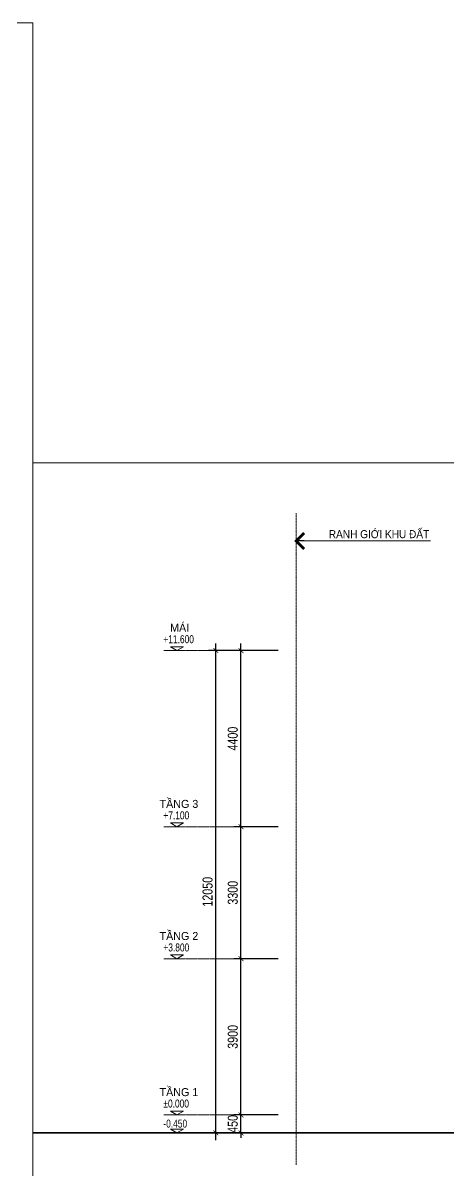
# Model space of a CAD drawing. Header units: millimetres. Extents: x 33748 to 451939, y -263262 to 62681.
# Drawn here: x 273697 to 284314, y -130840 to -102183 of the extents above; entities that cross this region are included whole.
import ezdxf

# ---------------------------------------------------------------- set-up
doc = ezdxf.new("R2010")
doc.units = ezdxf.units.MM
doc.header["$PDMODE"] = 98
doc.linetypes.add('CENTER', pattern=[50.8, 31.75, -6.35, 6.35, -6.35])
doc.linetypes.add('HIDDEN', pattern=[0.375, 0.25, -0.125])
doc.layers.get('Defpoints').update_dxf_attribs({"color": 202, "lineweight": 13})
for name, color, linetype, lineweight in [('-CENTER', 143, 'CENTER', 13), ('-DIM', 9, 'Continuous', 13), ('-KH', 143, 'Continuous', 13), ('-RANH GIOI KHU DAT', 12, 'CENTER', 18), ('-TEXT', 7, 'Continuous', 15), ('-WALL', 4, 'Continuous', 35), ('A72', 9, 'Continuous', 5)]:
    doc.layers.add(name, color=color, linetype=linetype, lineweight=lineweight)
doc.styles.add('1', font='arial.ttf')
doc.styles.add('AVANH', font='', dxfattribs={"width": 0.8})
doc.styles.add('vnavanth', font='', dxfattribs={"width": 0.8})
doc.styles.add('X-5M-DH-TUM1$0$AVANTH', font='arial.ttf', dxfattribs={"width": 0.9})
doc.styles.add('X-ALL-SECTION$0$ROMANS', font='arial.ttf')
doc.styles.get('AVANH').set_extended_font_data('.VnAvantH')
doc.styles.get('vnavanth').set_extended_font_data('.VnAvantH')
doc.dimstyles.new('C_100A3', dxfattribs={"dimscale": 100, "dimtxt": 2.5, "dimasz": 1.2, "dimexe": 1.8, "dimexo": 0, "dimgap": 0.75, "dimtad": 1, "dimdec": 0, "dimzin": 0, "dimdsep": 46, "dimtxsty": 'AVANH', "dimblk": 'ARCHTICK', "dimcen": 0, "dimdle": 1.8, "dimclrd": 256, "dimclre": 256, "dimclrt": 7, "dimadec": 0, "dimazin": 0, "dimtfac": 0.0001, "dimtdec": 0, "dimtix": 1, "dimtmove": 2, "dimatfit": 3, "dimldrblk": 'ARCHTICK', "dimfxl": 1.8, "dimtolj": 1, "dimtzin": 0, "dimarcsym": 0})
doc.dimstyles.new('X-ALL-SECTION$0$ARROWS', dxfattribs={"dimscale": 100, "dimtxt": 2, "dimasz": 1, "dimexe": 2, "dimexo": 5, "dimgap": 1, "dimtad": 1, "dimdec": 0, "dimzin": 0, "dimdsep": 46, "dimtxsty": 'X-ALL-SECTION$0$ROMANS', "dimblk": 'X-ALL-SECTION$0$ARROWS', "dimcen": 0, "dimclrd": 256, "dimclre": 256, "dimclrt": 256, "dimazin": 0, "dimtfac": 0.5, "dimtdec": 0, "dimtofl": 0, "dimtmove": 2, "dimatfit": 3, "dimldrblk": 'X-ALL-SECTION$0$ARROWS', "dimfxl": 1, "dimtolj": 1, "dimtzin": 0, "dimlwd": -1, "dimlwe": -1, "dimarcsym": 0})

# ---------------------------------------------------------------- blocks, each defined once
blk = doc.blocks.new('_ARCHTICK')
at = {"const_width": 0.15}
blk.add_lwpolyline([(-0.5, -0.5), (0.5, 0.5)], dxfattribs=at)
blk = doc.blocks.new('*D1553')
at = {"layer": '-DIM', "lineweight": -2, "transparency": 16777216}
for p, q in [((279143, -129642), (279143, -125382)), ((280074, -125562), (278963, -125562)), ((280074, -129462), (278963, -129462))]:
    blk.add_line(p, q, dxfattribs=at)
at = {"layer": 'Defpoints', "color": 0, "transparency": 16777216}
for p in [(279143, -125562), (280074, -125562), (280074, -129462)]:
    blk.add_point(p, dxfattribs=at)
at = {"layer": '-DIM', "lineweight": -2, "transparency": 16777216, "xscale": 120, "yscale": 120, "zscale": 120}
for p, rotation in [((279143, -125562), 90), ((279143, -129462), 270)]:
    blk.add_blockref('_ARCHTICK', p, dxfattribs=dict(at, rotation=rotation))
at = {"layer": '-DIM', "color": 7, "transparency": 16777216, "insert": (278939, -127512), "char_height": 250, "attachment_point": 5, "rotation": 90, "style": 'AVANH'}
blk.add_mtext('\\A1;3900', dxfattribs=at)
blk = doc.blocks.new('*D1554')
at = {"layer": '-DIM', "lineweight": -2, "transparency": 16777216}
for p, q in [((280074, -122262), (278963, -122262)), ((279143, -125742), (279143, -122082)), ((280074, -125562), (278963, -125562))]:
    blk.add_line(p, q, dxfattribs=at)
at = {"layer": 'Defpoints', "color": 0, "transparency": 16777216}
for p in [(279143, -122262), (280074, -122262), (280074, -125562)]:
    blk.add_point(p, dxfattribs=at)
at = {"layer": '-DIM', "lineweight": -2, "transparency": 16777216, "xscale": 120, "yscale": 120, "zscale": 120}
for p, rotation in [((279143, -122262), 90), ((279143, -125562), 270)]:
    blk.add_blockref('_ARCHTICK', p, dxfattribs=dict(at, rotation=rotation))
at = {"layer": '-DIM', "color": 7, "transparency": 16777216, "insert": (278939, -123912), "char_height": 250, "attachment_point": 5, "rotation": 90, "style": 'AVANH'}
blk.add_mtext('\\A1;3300', dxfattribs=at)
blk = doc.blocks.new('*D1555')
at = {"layer": '-DIM', "lineweight": -2, "transparency": 16777216}
for p, q in [((279143, -122442), (279143, -117682)), ((280074, -117862), (278963, -117862)), ((280074, -122262), (278963, -122262))]:
    blk.add_line(p, q, dxfattribs=at)
at = {"layer": 'Defpoints', "color": 0, "transparency": 16777216}
for p in [(279143, -117862), (280074, -117862), (280074, -122262)]:
    blk.add_point(p, dxfattribs=at)
at = {"layer": '-DIM', "lineweight": -2, "transparency": 16777216, "xscale": 120, "yscale": 120, "zscale": 120}
for p, rotation in [((279143, -117862), 90), ((279143, -122262), 270)]:
    blk.add_blockref('_ARCHTICK', p, dxfattribs=dict(at, rotation=rotation))
at = {"layer": '-DIM', "color": 7, "transparency": 16777216, "insert": (278939, -120062), "char_height": 250, "attachment_point": 5, "rotation": 90, "style": 'AVANH'}
blk.add_mtext('\\A1;4400', dxfattribs=at)
blk = doc.blocks.new('*D1556')
at = {"layer": '-DIM', "lineweight": -2, "transparency": 16777216}
for p, q in [((280074, -129462), (278963, -129462)), ((279143, -129462), (279143, -129342)), ((279143, -129912), (279143, -129462)), ((280074, -129912), (278963, -129912)), ((279143, -129912), (279143, -130032))]:
    blk.add_line(p, q, dxfattribs=at)
at = {"layer": 'Defpoints', "color": 0, "transparency": 16777216}
for p in [(279143, -129462), (280074, -129462), (280074, -129912)]:
    blk.add_point(p, dxfattribs=at)
at = {"layer": '-DIM', "lineweight": -2, "transparency": 16777216, "xscale": 120, "yscale": 120, "zscale": 120}
for p, rotation in [((279143, -129462), 270), ((279143, -129912), 90)]:
    blk.add_blockref('_ARCHTICK', p, dxfattribs=dict(at, rotation=rotation))
at = {"layer": '-DIM', "color": 7, "transparency": 16777216, "insert": (278939, -129687), "char_height": 250, "attachment_point": 5, "rotation": 90, "style": 'AVANH'}
blk.add_mtext('\\A1;450', dxfattribs=at)
blk = doc.blocks.new('*D1557')
at = {"layer": '-DIM', "lineweight": -2, "transparency": 16777216}
for p, q in [((278513, -130092), (278513, -117682)), ((280074, -117862), (278333, -117862)), ((280074, -129912), (278333, -129912))]:
    blk.add_line(p, q, dxfattribs=at)
at = {"layer": 'Defpoints', "color": 0, "transparency": 16777216}
for p in [(278513, -117862), (280074, -117862), (280074, -129912)]:
    blk.add_point(p, dxfattribs=at)
at = {"layer": '-DIM', "lineweight": -2, "transparency": 16777216, "xscale": 120, "yscale": 120, "zscale": 120}
for p, rotation in [((278513, -117862), 90), ((278513, -129912), 270)]:
    blk.add_blockref('_ARCHTICK', p, dxfattribs=dict(at, rotation=rotation))
at = {"layer": '-DIM', "color": 7, "transparency": 16777216, "insert": (278309, -123887), "char_height": 250, "attachment_point": 5, "rotation": 90, "style": 'AVANH'}
blk.add_mtext('\\A1;12050', dxfattribs=at)
blk = doc.blocks.new('X-ALL-SECTION$0$ARROWS')
blk.add_line((-1, 0), (0, 0))
at = {"const_width": 0.35}
blk.add_lwpolyline([(-1, -1), (0, 0), (-1, 1)], dxfattribs=at)

msp = doc.modelspace()

# ---------------------------------------------------------------- linework, layer by layer
at = {"layer": '-CENTER', "ltscale": 0.1}
for p, q in [((277212.6, -117862), (280073.5, -117862)), ((277212.6, -122262.1), (280073.5, -122262.1)), ((277212.6, -125562.1), (280073.5, -125562.1)), ((277212.6, -129462.1), (280073.5, -129462.1)), ((277212.6, -129912.1), (280073.5, -129912.1))]:
    msp.add_line(p, q, dxfattribs=at)
at = {"layer": '-KH'}
for p, q in [((277394.5, -117862), (277694.4, -117862)), ((277394.5, -122262.1), (277694.4, -122262.1)), ((277394.5, -125562.1), (277694.4, -125562.1)), ((277394.5, -129462.1), (277694.4, -129462.1)), ((277394.5, -129912.1), (277694.4, -129912.1))]:
    msp.add_line(p, q, dxfattribs=at)
for points in [[(277703.5, -117766), (277385.4, -117766), (277544.5, -117862)], [(277703.5, -122166.1), (277385.4, -122166.1), (277544.5, -122262.1)], [(277703.5, -125466.1), (277385.4, -125466.1), (277544.5, -125562.1)], [(277703.5, -129366.1), (277385.4, -129366.1), (277544.5, -129462.1)], [(277703.5, -129816.1), (277385.4, -129816.1), (277544.5, -129912.1)]]:
    msp.add_lwpolyline(points, close=True, dxfattribs=at)
for points in [[(277544.5, -117862), (277544.5, -117766), (277703.5, -117766), (277544.5, -117862)], [(277544.5, -122262.1), (277544.5, -122166.1), (277703.5, -122166.1), (277544.5, -122262.1)], [(277544.5, -125562.1), (277544.5, -125466.1), (277703.5, -125466.1), (277544.5, -125562.1)], [(277544.5, -129462.1), (277544.5, -129366.1), (277703.5, -129366.1), (277544.5, -129462.1)], [(277544.5, -129912.1), (277544.5, -129816.1), (277703.5, -129816.1), (277544.5, -129912.1)]]:
    msp.add_solid(points, dxfattribs=at)
at = {"layer": '-RANH GIOI KHU DAT', "linetype": 'HIDDEN', "ltscale": 10}
msp.add_lwpolyline([(280523.5, -130710.2), (280523.5, -114431.6)], dxfattribs=at)
at = {"layer": '-WALL'}
msp.add_lwpolyline([(273947.2, -129912.1), (305447.2, -129912.1)], dxfattribs=at)
at = {"layer": 'Defpoints'}
for points in [[(273947.2, -135447.2), (273947.2, -102183.2), (226907.2, -102183.2), (226907.2, -135447.2)], [(273947.2, -135447.2), (305447.2, -135447.2), (305447.2, -113172.2), (273947.2, -113172.2)]]:
    msp.add_lwpolyline(points, close=True, dxfattribs=at)

# ---------------------------------------------------------------- texts
at = {"layer": '-TEXT', "color": 2, "style": 'X-5M-DH-TUM1$0$AVANTH', "width": 0.9}
msp.add_text('RANH GIỚI KHU ĐẤT', height=200, dxfattribs=at).set_placement((281336.8, -115054.3))
at = {"layer": '-TEXT', "color": 2, "style": 'vnavanth'}
for s, height, p in [('M¸I', 200, (277373.2, -117392.7)), ('TÇNG 3', 200, (277109.8, -121792.8)), ('TÇNG 2', 199.96, (277109.8, -125092.8)), ('TÇNG 1', 199.96, (277109.8, -128992.8))]:
    msp.add_text(s, height=height, dxfattribs=at).set_placement(p)
at = {"layer": '-TEXT', "style": '1', "width": 0.75}
for s, p in [('+11.600', (277204.5, -117678.7)), ('+7.100', (277204.5, -122078.8)), ('+3.800', (277204.5, -125378.8)), ('%%P0.000', (277204.5, -129278.8)), ('-0.450', (277204.5, -129778.7))]:
    msp.add_text(s, height=200, dxfattribs=at).set_placement(p)

# ---------------------------------------------------------------- dimensions: what is measured, and where the dimension line sits
at = {"layer": '-DIM'}
for base, p1, p2, picture, middle in [((278513.4, -117862), (280073.5, -129912.1), (280073.5, -117862), '*D1557', (278309.1, -123887.1)), ((279143.4, -117862), (280073.5, -122262.1), (280073.5, -117862), '*D1555', (278939.1, -120062.1)), ((279143.4, -122262.1), (280073.5, -125562.1), (280073.5, -122262.1), '*D1554', (278939.1, -123912.1)), ((279143.4, -125562.1), (280073.5, -129462.1), (280073.5, -125562.1), '*D1553', (278939.1, -127512.1)), ((279143.4, -129462.1), (280073.5, -129912.1), (280073.5, -129462.1), '*D1556', (278939.1, -129687.1))]:
    dim = msp.add_linear_dim(base=base, p1=p1, p2=p2, angle=90, dimstyle='C_100A3', dxfattribs=at)
    dim.commit()
    dim.dimension.update_dxf_attribs({"geometry": picture, "text_midpoint": middle})

# ---------------------------------------------------------------- leaders
at = {"layer": 'A72'}
msp.add_leader([(280523.5, -115124.3), (283874.6, -115124.3)], dimstyle='X-ALL-SECTION$0$ARROWS', override={"dimasz": 2, "dimtad": 0}, dxfattribs=at)

doc.saveas('drawing.dxf')
